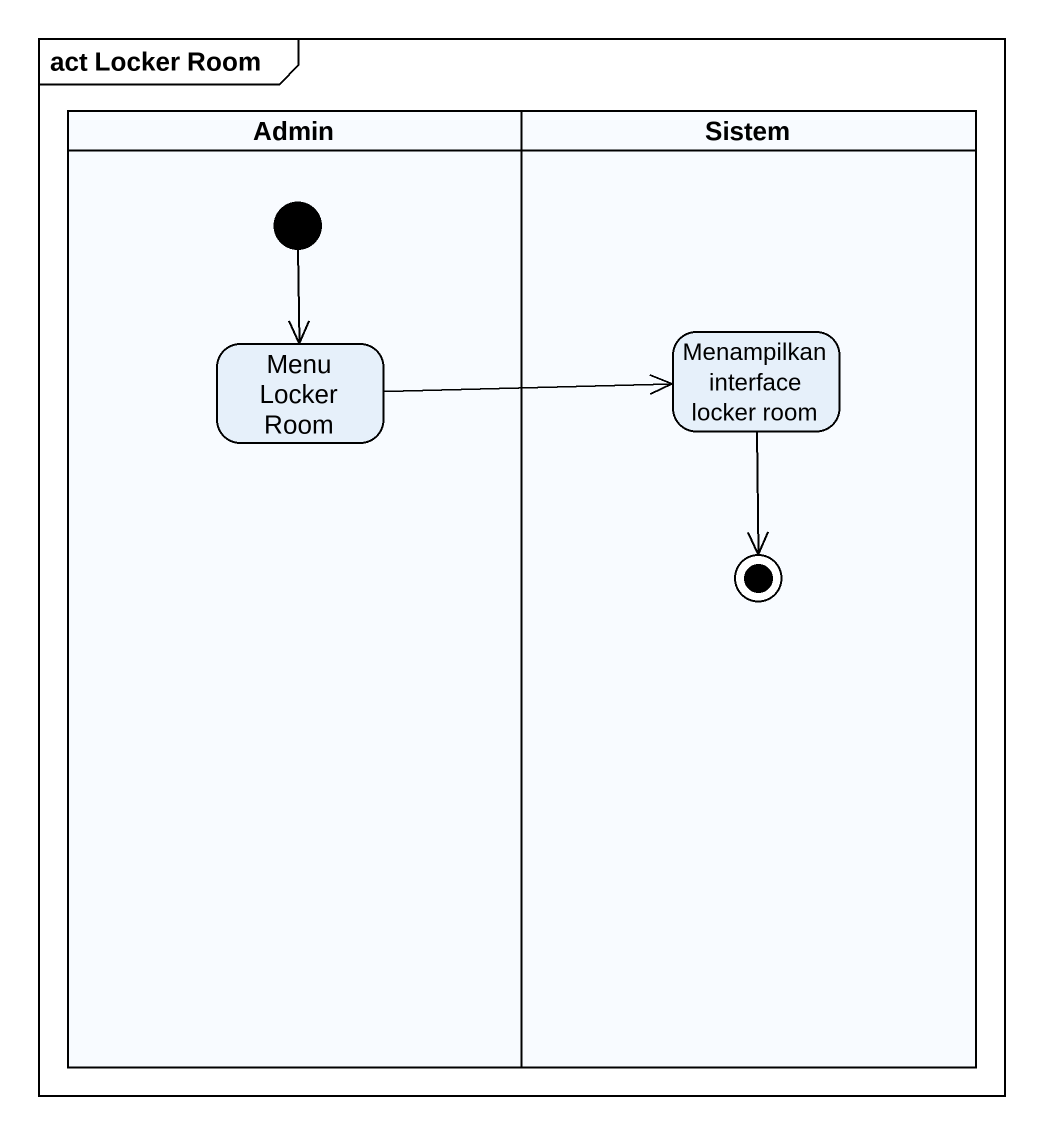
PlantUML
@startuml
mainframe act Locker Room
hide empty description
state Admin <<partition>> {
  state "Menu Locker Room" as Menu_Locker_Room
  [*] --> Menu_Locker_Room
}
state Sistem <<partition>> {
  state "Menampilkan interface locker room" as Menampilkan_interface
  Menampilkan_interface --> [*]
}
Menu_Locker_Room -right-> Menampilkan_interface
@enduml
